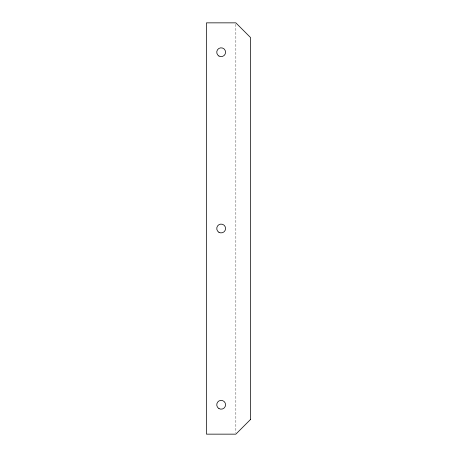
<?xml version="1.0" encoding="UTF-8"?>
<svg xmlns="http://www.w3.org/2000/svg" width="457" height="457" viewBox="0 0 457 457"><rect width="100%" height="100%" fill="white"/><g stroke="black" fill="none" stroke-linecap="round" stroke-linejoin="round"><path stroke-width="0.34" stroke-dasharray="2.29 1.71" d="M235.846 24.278L235.846 432.722"/><path stroke-width="0.69" d="M250.533 419.463L235.846 434.15L206.467 434.15L206.467 22.85L235.846 22.85L250.533 37.537L250.533 419.463M218.954 56.045A4.404 4.404 0 0 0 225.564 52.229A4.404 4.404 0 0 0 218.954 48.413A4.404 4.404 0 0 0 218.954 56.045M218.954 232.316A4.404 4.404 0 0 0 225.564 228.5A4.404 4.404 0 0 0 218.954 224.684A4.404 4.404 0 0 0 218.954 232.316M218.954 408.587A4.404 4.404 0 0 0 225.564 404.771A4.404 4.404 0 0 0 218.954 400.955A4.404 4.404 0 0 0 218.954 408.587"/></g></svg>
